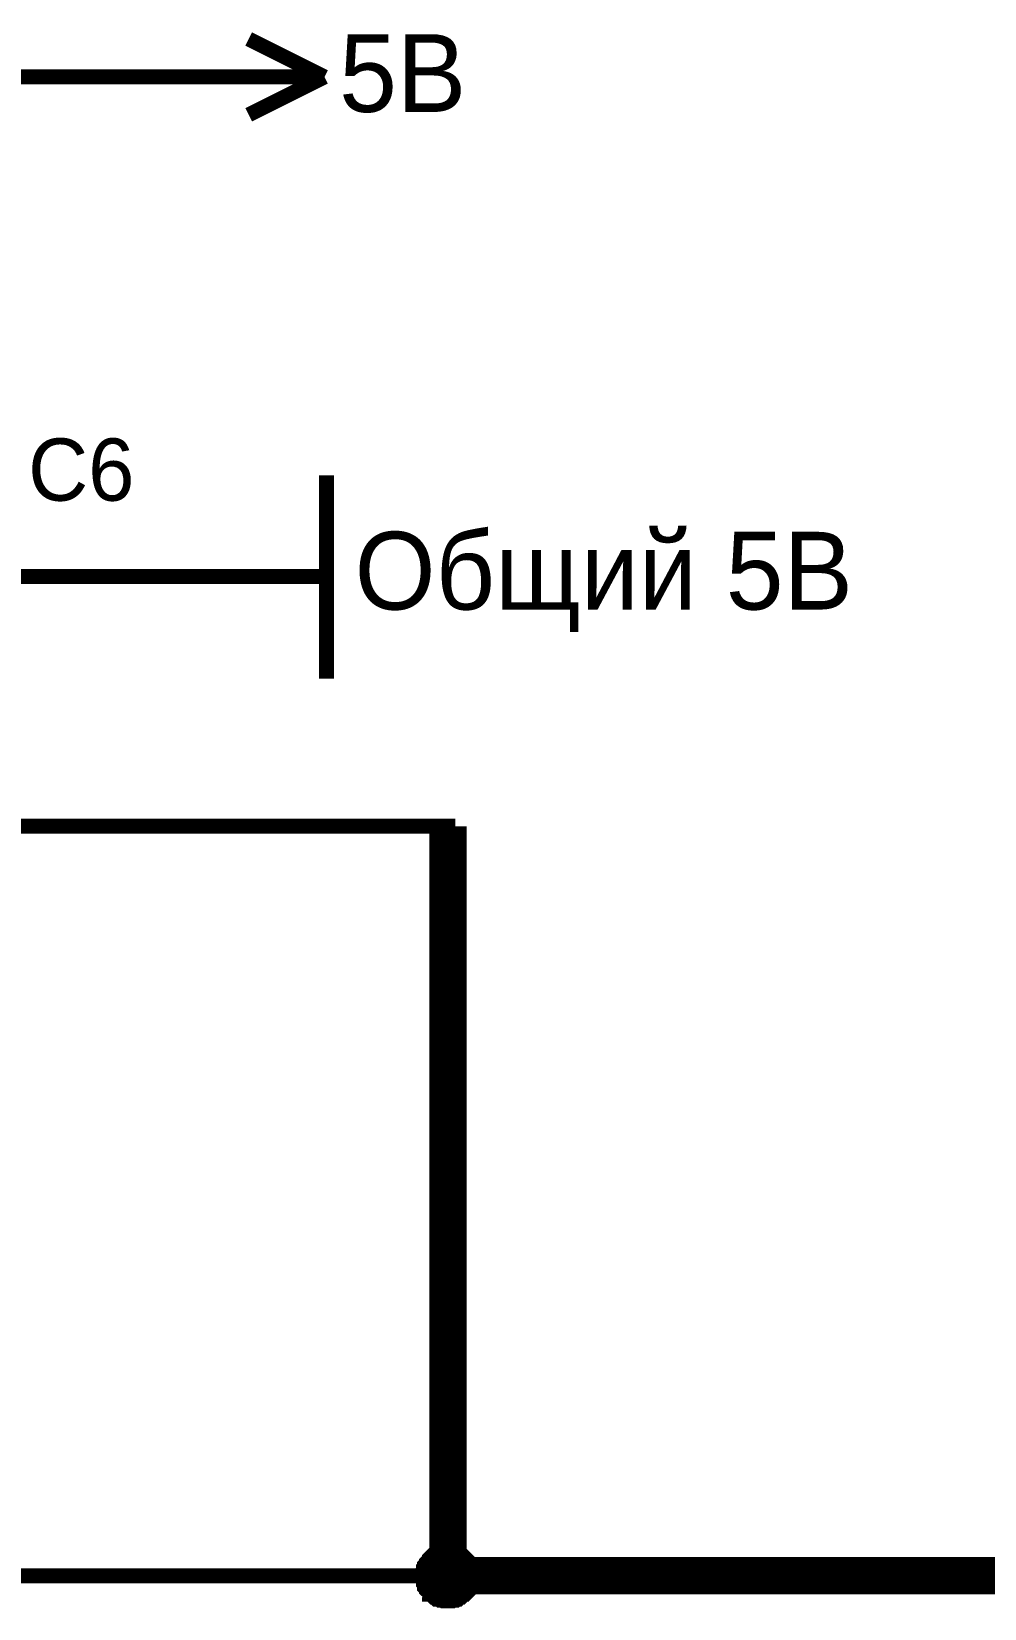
# Model space of a CAD drawing. Header units: millimetres. Extents: x 0 to 567, y 0 to 399.
# Drawn here: x 211.7 to 230.77, y 71.84 to 103.41 of the extents above; entities that cross this region are included whole.
import ezdxf

# ---------------------------------------------------------------- set-up
doc = ezdxf.new("R2010")
doc.units = ezdxf.units.MM
doc.layers.add('Sheet', color=255, linetype='Continuous')

msp = doc.modelspace()

# ---------------------------------------------------------------- linework, layer by layer
at = {"layer": 'Sheet'}
for points, const_width in [([(217.562, 102.497), (216.045, 103.256)], 0.3), ([(197.527, 102.497), (207.525, 102.497), (215.033, 102.497)], 0.3), ([(215.033, 102.497), (217.562, 102.497)], 0.3), ([(217.562, 102.497), (216.045, 101.738)], 0.3), ([(220.032, 87.496), (220.032, 72.495), (272.512, 72.495), (272.512, 97.496)], 0.749), ([(217.601, 94.52), (217.601, 90.453)], 0.3), ([(197.527, 92.496), (207.525, 92.496), (207.525, 92.496), (212.524, 92.496)], 0.3), ([(212.524, 92.496), (217.601, 92.496)], 0.3), ([(197.527, 87.496), (220.032, 87.496), (220.032, 72.495), (220.032, 72.495)], 0.3), ([(219.527, 72.495), (219.527, 72.514), (219.527, 72.553), (219.527, 72.573), (219.546, 72.592), (219.546, 72.612), (219.546, 72.65), (219.566, 72.67), (219.566, 72.689), (219.566, 72.709), (219.585, 72.728), (219.604, 72.748), (219.604, 72.767), (219.624, 72.787), (219.643, 72.806), (219.663, 72.826), (219.663, 72.845), (219.682, 72.865), (219.702, 72.884), (219.721, 72.903), (219.741, 72.903), (219.76, 72.923), (219.78, 72.942), (219.799, 72.942), (219.838, 72.962), (219.857, 72.962), (219.877, 72.981), (219.896, 72.981), (219.935, 72.981), (219.955, 73.001), (219.974, 73.001), (220.013, 73.001), (220.032, 73.001)], 0.3), ([(219.527, 72.495), (219.527, 72.514), (219.527, 72.553), (219.527, 72.573), (219.546, 72.592), (219.546, 72.612), (219.546, 72.65), (219.566, 72.67), (219.566, 72.689), (219.566, 72.709), (219.585, 72.728), (219.604, 72.748), (219.604, 72.767), (219.624, 72.787), (219.643, 72.806), (219.663, 72.826), (219.663, 72.845), (219.682, 72.865), (219.702, 72.884), (219.721, 72.903), (219.741, 72.903), (219.76, 72.923), (219.78, 72.942), (219.799, 72.942), (219.838, 72.962), (219.857, 72.962), (219.877, 72.981), (219.896, 72.981), (219.935, 72.981), (219.955, 73.001), (219.974, 73.001), (220.013, 73.001), (220.032, 73.001)], 0.3), ([(219.527, 72.495), (219.527, 72.514), (219.527, 72.553), (219.527, 72.573), (219.546, 72.592), (219.546, 72.612), (219.546, 72.65), (219.566, 72.67), (219.566, 72.689), (219.566, 72.709), (219.585, 72.728), (219.604, 72.748), (219.604, 72.767), (219.624, 72.787), (219.643, 72.806), (219.663, 72.826), (219.663, 72.845), (219.682, 72.865), (219.702, 72.884), (219.721, 72.903), (219.741, 72.903), (219.76, 72.923), (219.78, 72.942), (219.799, 72.942), (219.838, 72.962), (219.857, 72.962), (219.877, 72.981), (219.896, 72.981), (219.935, 72.981), (219.955, 73.001), (219.974, 73.001), (220.013, 73.001), (220.032, 73.001)], 0.3), ([(219.527, 72.495), (219.527, 72.514), (219.527, 72.553), (219.527, 72.573), (219.546, 72.592), (219.546, 72.612), (219.546, 72.65), (219.566, 72.67), (219.566, 72.689), (219.566, 72.709), (219.585, 72.728), (219.604, 72.748), (219.604, 72.767), (219.624, 72.787), (219.643, 72.806), (219.663, 72.826), (219.663, 72.845), (219.682, 72.865), (219.702, 72.884), (219.721, 72.903), (219.741, 72.903), (219.76, 72.923), (219.78, 72.942), (219.799, 72.942), (219.838, 72.962), (219.857, 72.962), (219.877, 72.981), (219.896, 72.981), (219.935, 72.981), (219.955, 73.001), (219.974, 73.001), (220.013, 73.001), (220.032, 73.001)], 0.3), ([(219.527, 72.495), (219.527, 72.514), (219.527, 72.553), (219.527, 72.573), (219.546, 72.592), (219.546, 72.612), (219.546, 72.65), (219.566, 72.67), (219.566, 72.689), (219.566, 72.709), (219.585, 72.728), (219.604, 72.748), (219.604, 72.767), (219.624, 72.787), (219.643, 72.806), (219.663, 72.826), (219.663, 72.845), (219.682, 72.865), (219.702, 72.884), (219.721, 72.903), (219.741, 72.903), (219.76, 72.923), (219.78, 72.942), (219.799, 72.942), (219.838, 72.962), (219.857, 72.962), (219.877, 72.981), (219.896, 72.981), (219.935, 72.981), (219.955, 73.001), (219.974, 73.001), (220.013, 73.001), (220.032, 73.001)], 0.0991), ([(219.527, 72.495), (219.527, 72.514), (219.527, 72.553), (219.527, 72.573), (219.546, 72.592), (219.546, 72.612), (219.546, 72.65), (219.566, 72.67), (219.566, 72.689), (219.566, 72.709), (219.585, 72.728), (219.604, 72.748), (219.604, 72.767), (219.624, 72.787), (219.643, 72.806), (219.663, 72.826), (219.663, 72.845), (219.682, 72.865), (219.702, 72.884), (219.721, 72.903), (219.741, 72.903), (219.76, 72.923), (219.78, 72.942), (219.799, 72.942), (219.838, 72.962), (219.857, 72.962), (219.877, 72.981), (219.896, 72.981), (219.935, 72.981), (219.955, 73.001), (219.974, 73.001), (220.013, 73.001), (220.032, 73.001)], 0.0991), ([(219.527, 72.495), (219.527, 72.514), (219.527, 72.553), (219.527, 72.573), (219.546, 72.592), (219.546, 72.612), (219.546, 72.65), (219.566, 72.67), (219.566, 72.689), (219.566, 72.709), (219.585, 72.728), (219.604, 72.748), (219.604, 72.767), (219.624, 72.787), (219.643, 72.806), (219.663, 72.826), (219.663, 72.845), (219.682, 72.865), (219.702, 72.884), (219.721, 72.903), (219.741, 72.903), (219.76, 72.923), (219.78, 72.942), (219.799, 72.942), (219.838, 72.962), (219.857, 72.962), (219.877, 72.981), (219.896, 72.981), (219.935, 72.981), (219.955, 73.001), (219.974, 73.001), (220.013, 73.001), (220.032, 73.001)], 0.0991), ([(219.527, 72.495), (219.527, 72.514), (219.527, 72.553), (219.527, 72.573), (219.546, 72.592), (219.546, 72.612), (219.546, 72.65), (219.566, 72.67), (219.566, 72.689), (219.566, 72.709), (219.585, 72.728), (219.604, 72.748), (219.604, 72.767), (219.624, 72.787), (219.643, 72.806), (219.663, 72.826), (219.663, 72.845), (219.682, 72.865), (219.702, 72.884), (219.721, 72.903), (219.741, 72.903), (219.76, 72.923), (219.78, 72.942), (219.799, 72.942), (219.838, 72.962), (219.857, 72.962), (219.877, 72.981), (219.896, 72.981), (219.935, 72.981), (219.955, 73.001), (219.974, 73.001), (220.013, 73.001), (220.032, 73.001)], 0.0991), ([(220.032, 73.001), (220.032, 73.001)], 0.3), ([(220.032, 73.001), (220.052, 73.001), (220.091, 73.001), (220.11, 73.001), (220.13, 72.981), (220.149, 72.981), (220.188, 72.981), (220.207, 72.962), (220.227, 72.962), (220.246, 72.942), (220.266, 72.942), (220.285, 72.923), (220.305, 72.903), (220.324, 72.903), (220.344, 72.884), (220.363, 72.865), (220.383, 72.845), (220.402, 72.826), (220.421, 72.806), (220.441, 72.787), (220.441, 72.767), (220.46, 72.748), (220.48, 72.728), (220.48, 72.709), (220.499, 72.689), (220.499, 72.67), (220.519, 72.65), (220.519, 72.612), (220.519, 72.592), (220.538, 72.573), (220.538, 72.553), (220.538, 72.514), (220.538, 72.495)], 0.3), ([(220.032, 73.001), (220.032, 73.001)], 0.3), ([(220.032, 73.001), (220.052, 73.001), (220.091, 73.001), (220.11, 73.001), (220.13, 72.981), (220.149, 72.981), (220.188, 72.981), (220.207, 72.962), (220.227, 72.962), (220.246, 72.942), (220.266, 72.942), (220.285, 72.923), (220.305, 72.903), (220.324, 72.903), (220.344, 72.884), (220.363, 72.865), (220.383, 72.845), (220.402, 72.826), (220.421, 72.806), (220.441, 72.787), (220.441, 72.767), (220.46, 72.748), (220.48, 72.728), (220.48, 72.709), (220.499, 72.689), (220.499, 72.67), (220.519, 72.65), (220.519, 72.612), (220.519, 72.592), (220.538, 72.573), (220.538, 72.553), (220.538, 72.514), (220.538, 72.495)], 0.3), ([(220.032, 73.001), (220.032, 73.001)], 0.3), ([(220.032, 73.001), (220.052, 73.001), (220.091, 73.001), (220.11, 73.001), (220.13, 72.981), (220.149, 72.981), (220.188, 72.981), (220.207, 72.962), (220.227, 72.962), (220.246, 72.942), (220.266, 72.942), (220.285, 72.923), (220.305, 72.903), (220.324, 72.903), (220.344, 72.884), (220.363, 72.865), (220.383, 72.845), (220.402, 72.826), (220.421, 72.806), (220.441, 72.787), (220.441, 72.767), (220.46, 72.748), (220.48, 72.728), (220.48, 72.709), (220.499, 72.689), (220.499, 72.67), (220.519, 72.65), (220.519, 72.612), (220.519, 72.592), (220.538, 72.573), (220.538, 72.553), (220.538, 72.514), (220.538, 72.495)], 0.3), ([(220.032, 73.001), (220.032, 73.001)], 0.3), ([(220.032, 73.001), (220.052, 73.001), (220.091, 73.001), (220.11, 73.001), (220.13, 72.981), (220.149, 72.981), (220.188, 72.981), (220.207, 72.962), (220.227, 72.962), (220.246, 72.942), (220.266, 72.942), (220.285, 72.923), (220.305, 72.903), (220.324, 72.903), (220.344, 72.884), (220.363, 72.865), (220.383, 72.845), (220.402, 72.826), (220.421, 72.806), (220.441, 72.787), (220.441, 72.767), (220.46, 72.748), (220.48, 72.728), (220.48, 72.709), (220.499, 72.689), (220.499, 72.67), (220.519, 72.65), (220.519, 72.612), (220.519, 72.592), (220.538, 72.573), (220.538, 72.553), (220.538, 72.514), (220.538, 72.495)], 0.3), ([(220.032, 73.001), (220.032, 73.001)], 0.0991), ([(220.032, 73.001), (220.052, 73.001), (220.091, 73.001), (220.11, 73.001), (220.13, 72.981), (220.149, 72.981), (220.188, 72.981), (220.207, 72.962), (220.227, 72.962), (220.246, 72.942), (220.266, 72.942), (220.285, 72.923), (220.305, 72.903), (220.324, 72.903), (220.344, 72.884), (220.363, 72.865), (220.383, 72.845), (220.402, 72.826), (220.421, 72.806), (220.441, 72.787), (220.441, 72.767), (220.46, 72.748), (220.48, 72.728), (220.48, 72.709), (220.499, 72.689), (220.499, 72.67), (220.519, 72.65), (220.519, 72.612), (220.519, 72.592), (220.538, 72.573), (220.538, 72.553), (220.538, 72.514), (220.538, 72.495)], 0.0991), ([(220.032, 73.001), (220.032, 73.001)], 0.0991), ([(220.032, 73.001), (220.052, 73.001), (220.091, 73.001), (220.11, 73.001), (220.13, 72.981), (220.149, 72.981), (220.188, 72.981), (220.207, 72.962), (220.227, 72.962), (220.246, 72.942), (220.266, 72.942), (220.285, 72.923), (220.305, 72.903), (220.324, 72.903), (220.344, 72.884), (220.363, 72.865), (220.383, 72.845), (220.402, 72.826), (220.421, 72.806), (220.441, 72.787), (220.441, 72.767), (220.46, 72.748), (220.48, 72.728), (220.48, 72.709), (220.499, 72.689), (220.499, 72.67), (220.519, 72.65), (220.519, 72.612), (220.519, 72.592), (220.538, 72.573), (220.538, 72.553), (220.538, 72.514), (220.538, 72.495)], 0.0991), ([(220.032, 73.001), (220.032, 73.001)], 0.0991), ([(220.032, 73.001), (220.052, 73.001), (220.091, 73.001), (220.11, 73.001), (220.13, 72.981), (220.149, 72.981), (220.188, 72.981), (220.207, 72.962), (220.227, 72.962), (220.246, 72.942), (220.266, 72.942), (220.285, 72.923), (220.305, 72.903), (220.324, 72.903), (220.344, 72.884), (220.363, 72.865), (220.383, 72.845), (220.402, 72.826), (220.421, 72.806), (220.441, 72.787), (220.441, 72.767), (220.46, 72.748), (220.48, 72.728), (220.48, 72.709), (220.499, 72.689), (220.499, 72.67), (220.519, 72.65), (220.519, 72.612), (220.519, 72.592), (220.538, 72.573), (220.538, 72.553), (220.538, 72.514), (220.538, 72.495)], 0.0991), ([(220.032, 73.001), (220.032, 73.001)], 0.0991), ([(220.032, 73.001), (220.052, 73.001), (220.091, 73.001), (220.11, 73.001), (220.13, 72.981), (220.149, 72.981), (220.188, 72.981), (220.207, 72.962), (220.227, 72.962), (220.246, 72.942), (220.266, 72.942), (220.285, 72.923), (220.305, 72.903), (220.324, 72.903), (220.344, 72.884), (220.363, 72.865), (220.383, 72.845), (220.402, 72.826), (220.421, 72.806), (220.441, 72.787), (220.441, 72.767), (220.46, 72.748), (220.48, 72.728), (220.48, 72.709), (220.499, 72.689), (220.499, 72.67), (220.519, 72.65), (220.519, 72.612), (220.519, 72.592), (220.538, 72.573), (220.538, 72.553), (220.538, 72.514), (220.538, 72.495)], 0.0991), ([(197.527, 72.495), (220.032, 72.495)], 0.3), ([(220.032, 71.989), (220.013, 71.989), (219.974, 71.989), (219.955, 71.989), (219.935, 72.008), (219.896, 72.008), (219.877, 72.008), (219.857, 72.028), (219.838, 72.028), (219.799, 72.028), (219.78, 72.047), (219.76, 72.067), (219.741, 72.067), (219.721, 72.086), (219.702, 72.106), (219.682, 72.125), (219.663, 72.125), (219.663, 72.145), (219.643, 72.164), (219.624, 72.184), (219.604, 72.203), (219.604, 72.222), (219.585, 72.242), (219.566, 72.261), (219.566, 72.3), (219.566, 72.32), (219.546, 72.339), (219.546, 72.359), (219.546, 72.398), (219.527, 72.417), (219.527, 72.436), (219.527, 72.475), (219.527, 72.495)], 0.3), ([(219.527, 72.495), (219.527, 72.495)], 0.3), ([(220.032, 71.989), (220.013, 71.989), (219.974, 71.989), (219.955, 71.989), (219.935, 72.008), (219.896, 72.008), (219.877, 72.008), (219.857, 72.028), (219.838, 72.028), (219.799, 72.028), (219.78, 72.047), (219.76, 72.067), (219.741, 72.067), (219.721, 72.086), (219.702, 72.106), (219.682, 72.125), (219.663, 72.125), (219.663, 72.145), (219.643, 72.164), (219.624, 72.184), (219.604, 72.203), (219.604, 72.222), (219.585, 72.242), (219.566, 72.261), (219.566, 72.3), (219.566, 72.32), (219.546, 72.339), (219.546, 72.359), (219.546, 72.398), (219.527, 72.417), (219.527, 72.436), (219.527, 72.475), (219.527, 72.495)], 0.3), ([(219.527, 72.495), (219.527, 72.495)], 0.3), ([(220.032, 71.989), (220.013, 71.989), (219.974, 71.989), (219.955, 71.989), (219.935, 72.008), (219.896, 72.008), (219.877, 72.008), (219.857, 72.028), (219.838, 72.028), (219.799, 72.028), (219.78, 72.047), (219.76, 72.067), (219.741, 72.067), (219.721, 72.086), (219.702, 72.106), (219.682, 72.125), (219.663, 72.125), (219.663, 72.145), (219.643, 72.164), (219.624, 72.184), (219.604, 72.203), (219.604, 72.222), (219.585, 72.242), (219.566, 72.261), (219.566, 72.3), (219.566, 72.32), (219.546, 72.339), (219.546, 72.359), (219.546, 72.398), (219.527, 72.417), (219.527, 72.436), (219.527, 72.475), (219.527, 72.495)], 0.3), ([(219.527, 72.495), (219.527, 72.495)], 0.3), ([(220.032, 71.989), (220.013, 71.989), (219.974, 71.989), (219.955, 71.989), (219.935, 72.008), (219.896, 72.008), (219.877, 72.008), (219.857, 72.028), (219.838, 72.028), (219.799, 72.028), (219.78, 72.047), (219.76, 72.067), (219.741, 72.067), (219.721, 72.086), (219.702, 72.106), (219.682, 72.125), (219.663, 72.125), (219.663, 72.145), (219.643, 72.164), (219.624, 72.184), (219.604, 72.203), (219.604, 72.222), (219.585, 72.242), (219.566, 72.261), (219.566, 72.3), (219.566, 72.32), (219.546, 72.339), (219.546, 72.359), (219.546, 72.398), (219.527, 72.417), (219.527, 72.436), (219.527, 72.475), (219.527, 72.495)], 0.3), ([(219.527, 72.495), (219.527, 72.495)], 0.3), ([(220.538, 72.495), (220.538, 72.475), (220.538, 72.436), (220.538, 72.417), (220.519, 72.398), (220.519, 72.359), (220.519, 72.339), (220.499, 72.32), (220.499, 72.3), (220.48, 72.261), (220.48, 72.242), (220.46, 72.222), (220.441, 72.203), (220.441, 72.184), (220.421, 72.164), (220.402, 72.145), (220.383, 72.125), (220.363, 72.125), (220.344, 72.106), (220.324, 72.086), (220.305, 72.067), (220.285, 72.067), (220.266, 72.047), (220.246, 72.028), (220.227, 72.028), (220.207, 72.028), (220.188, 72.008), (220.149, 72.008), (220.13, 72.008), (220.11, 71.989), (220.091, 71.989), (220.052, 71.989), (220.032, 71.989)], 0.3), ([(220.538, 72.495), (220.538, 72.475), (220.538, 72.436), (220.538, 72.417), (220.519, 72.398), (220.519, 72.359), (220.519, 72.339), (220.499, 72.32), (220.499, 72.3), (220.48, 72.261), (220.48, 72.242), (220.46, 72.222), (220.441, 72.203), (220.441, 72.184), (220.421, 72.164), (220.402, 72.145), (220.383, 72.125), (220.363, 72.125), (220.344, 72.106), (220.324, 72.086), (220.305, 72.067), (220.285, 72.067), (220.266, 72.047), (220.246, 72.028), (220.227, 72.028), (220.207, 72.028), (220.188, 72.008), (220.149, 72.008), (220.13, 72.008), (220.11, 71.989), (220.091, 71.989), (220.052, 71.989), (220.032, 71.989)], 0.3), ([(220.538, 72.495), (220.538, 72.475), (220.538, 72.436), (220.538, 72.417), (220.519, 72.398), (220.519, 72.359), (220.519, 72.339), (220.499, 72.32), (220.499, 72.3), (220.48, 72.261), (220.48, 72.242), (220.46, 72.222), (220.441, 72.203), (220.441, 72.184), (220.421, 72.164), (220.402, 72.145), (220.383, 72.125), (220.363, 72.125), (220.344, 72.106), (220.324, 72.086), (220.305, 72.067), (220.285, 72.067), (220.266, 72.047), (220.246, 72.028), (220.227, 72.028), (220.207, 72.028), (220.188, 72.008), (220.149, 72.008), (220.13, 72.008), (220.11, 71.989), (220.091, 71.989), (220.052, 71.989), (220.032, 71.989)], 0.3), ([(220.538, 72.495), (220.538, 72.475), (220.538, 72.436), (220.538, 72.417), (220.519, 72.398), (220.519, 72.359), (220.519, 72.339), (220.499, 72.32), (220.499, 72.3), (220.48, 72.261), (220.48, 72.242), (220.46, 72.222), (220.441, 72.203), (220.441, 72.184), (220.421, 72.164), (220.402, 72.145), (220.383, 72.125), (220.363, 72.125), (220.344, 72.106), (220.324, 72.086), (220.305, 72.067), (220.285, 72.067), (220.266, 72.047), (220.246, 72.028), (220.227, 72.028), (220.207, 72.028), (220.188, 72.008), (220.149, 72.008), (220.13, 72.008), (220.11, 71.989), (220.091, 71.989), (220.052, 71.989), (220.032, 71.989)], 0.3), ([(220.538, 72.495), (220.538, 72.495), (220.538, 72.495), (220.538, 72.495), (220.538, 72.495), (220.538, 72.495), (220.538, 72.495), (220.538, 72.495), (220.538, 72.495), (220.538, 72.495), (220.538, 72.495), (220.538, 72.495), (220.538, 72.495), (220.538, 72.495), (220.538, 72.495), (220.538, 72.495), (220.538, 72.495), (220.538, 72.495), (220.538, 72.495), (220.538, 72.495), (220.538, 72.495), (220.538, 72.495), (220.538, 72.495), (220.538, 72.495), (220.538, 72.495), (220.538, 72.495), (220.538, 72.495), (220.538, 72.495), (220.538, 72.495), (220.538, 72.495), (220.538, 72.495), (220.538, 72.495), (220.538, 72.495)], 0.3), ([(220.538, 72.495), (220.538, 72.495)], 0.3), ([(220.538, 72.495), (220.538, 72.495), (220.538, 72.495), (220.538, 72.495), (220.538, 72.495), (220.538, 72.495), (220.538, 72.495), (220.538, 72.495), (220.538, 72.495), (220.538, 72.495), (220.538, 72.495), (220.538, 72.495), (220.538, 72.495), (220.538, 72.495), (220.538, 72.495), (220.538, 72.495), (220.538, 72.495), (220.538, 72.495), (220.538, 72.495), (220.538, 72.495), (220.538, 72.495), (220.538, 72.495), (220.538, 72.495), (220.538, 72.495), (220.538, 72.495), (220.538, 72.495), (220.538, 72.495), (220.538, 72.495), (220.538, 72.495), (220.538, 72.495), (220.538, 72.495), (220.538, 72.495), (220.538, 72.495)], 0.3), ([(220.538, 72.495), (220.538, 72.495)], 0.3), ([(220.538, 72.495), (220.538, 72.495), (220.538, 72.495), (220.538, 72.495), (220.538, 72.495), (220.538, 72.495), (220.538, 72.495), (220.538, 72.495), (220.538, 72.495), (220.538, 72.495), (220.538, 72.495), (220.538, 72.495), (220.538, 72.495), (220.538, 72.495), (220.538, 72.495), (220.538, 72.495), (220.538, 72.495), (220.538, 72.495), (220.538, 72.495), (220.538, 72.495), (220.538, 72.495), (220.538, 72.495), (220.538, 72.495), (220.538, 72.495), (220.538, 72.495), (220.538, 72.495), (220.538, 72.495), (220.538, 72.495), (220.538, 72.495), (220.538, 72.495), (220.538, 72.495), (220.538, 72.495), (220.538, 72.495)], 0.3), ([(220.538, 72.495), (220.538, 72.495)], 0.3), ([(220.538, 72.495), (220.538, 72.495), (220.538, 72.495), (220.538, 72.495), (220.538, 72.495), (220.538, 72.495), (220.538, 72.495), (220.538, 72.495), (220.538, 72.495), (220.538, 72.495), (220.538, 72.495), (220.538, 72.495), (220.538, 72.495), (220.538, 72.495), (220.538, 72.495), (220.538, 72.495), (220.538, 72.495), (220.538, 72.495), (220.538, 72.495), (220.538, 72.495), (220.538, 72.495), (220.538, 72.495), (220.538, 72.495), (220.538, 72.495), (220.538, 72.495), (220.538, 72.495), (220.538, 72.495), (220.538, 72.495), (220.538, 72.495), (220.538, 72.495), (220.538, 72.495), (220.538, 72.495), (220.538, 72.495)], 0.3), ([(220.538, 72.495), (220.538, 72.495)], 0.3), ([(220.032, 71.989), (220.013, 71.989), (219.974, 71.989), (219.955, 71.989), (219.935, 72.008), (219.896, 72.008), (219.877, 72.008), (219.857, 72.028), (219.838, 72.028), (219.799, 72.028), (219.78, 72.047), (219.76, 72.067), (219.741, 72.067), (219.721, 72.086), (219.702, 72.106), (219.682, 72.125), (219.663, 72.125), (219.663, 72.145), (219.643, 72.164), (219.624, 72.184), (219.604, 72.203), (219.604, 72.222), (219.585, 72.242), (219.566, 72.261), (219.566, 72.3), (219.566, 72.32), (219.546, 72.339), (219.546, 72.359), (219.546, 72.398), (219.527, 72.417), (219.527, 72.436), (219.527, 72.475), (219.527, 72.495)], 0.0991), ([(219.527, 72.495), (219.527, 72.495)], 0.0991), ([(220.032, 71.989), (220.013, 71.989), (219.974, 71.989), (219.955, 71.989), (219.935, 72.008), (219.896, 72.008), (219.877, 72.008), (219.857, 72.028), (219.838, 72.028), (219.799, 72.028), (219.78, 72.047), (219.76, 72.067), (219.741, 72.067), (219.721, 72.086), (219.702, 72.106), (219.682, 72.125), (219.663, 72.125), (219.663, 72.145), (219.643, 72.164), (219.624, 72.184), (219.604, 72.203), (219.604, 72.222), (219.585, 72.242), (219.566, 72.261), (219.566, 72.3), (219.566, 72.32), (219.546, 72.339), (219.546, 72.359), (219.546, 72.398), (219.527, 72.417), (219.527, 72.436), (219.527, 72.475), (219.527, 72.495)], 0.0991), ([(219.527, 72.495), (219.527, 72.495)], 0.0991), ([(220.032, 71.989), (220.013, 71.989), (219.974, 71.989), (219.955, 71.989), (219.935, 72.008), (219.896, 72.008), (219.877, 72.008), (219.857, 72.028), (219.838, 72.028), (219.799, 72.028), (219.78, 72.047), (219.76, 72.067), (219.741, 72.067), (219.721, 72.086), (219.702, 72.106), (219.682, 72.125), (219.663, 72.125), (219.663, 72.145), (219.643, 72.164), (219.624, 72.184), (219.604, 72.203), (219.604, 72.222), (219.585, 72.242), (219.566, 72.261), (219.566, 72.3), (219.566, 72.32), (219.546, 72.339), (219.546, 72.359), (219.546, 72.398), (219.527, 72.417), (219.527, 72.436), (219.527, 72.475), (219.527, 72.495)], 0.0991), ([(219.527, 72.495), (219.527, 72.495)], 0.0991), ([(220.032, 71.989), (220.013, 71.989), (219.974, 71.989), (219.955, 71.989), (219.935, 72.008), (219.896, 72.008), (219.877, 72.008), (219.857, 72.028), (219.838, 72.028), (219.799, 72.028), (219.78, 72.047), (219.76, 72.067), (219.741, 72.067), (219.721, 72.086), (219.702, 72.106), (219.682, 72.125), (219.663, 72.125), (219.663, 72.145), (219.643, 72.164), (219.624, 72.184), (219.604, 72.203), (219.604, 72.222), (219.585, 72.242), (219.566, 72.261), (219.566, 72.3), (219.566, 72.32), (219.546, 72.339), (219.546, 72.359), (219.546, 72.398), (219.527, 72.417), (219.527, 72.436), (219.527, 72.475), (219.527, 72.495)], 0.0991), ([(219.527, 72.495), (219.527, 72.495)], 0.0991), ([(220.538, 72.495), (220.538, 72.475), (220.538, 72.436), (220.538, 72.417), (220.519, 72.398), (220.519, 72.359), (220.519, 72.339), (220.499, 72.32), (220.499, 72.3), (220.48, 72.261), (220.48, 72.242), (220.46, 72.222), (220.441, 72.203), (220.441, 72.184), (220.421, 72.164), (220.402, 72.145), (220.383, 72.125), (220.363, 72.125), (220.344, 72.106), (220.324, 72.086), (220.305, 72.067), (220.285, 72.067), (220.266, 72.047), (220.246, 72.028), (220.227, 72.028), (220.207, 72.028), (220.188, 72.008), (220.149, 72.008), (220.13, 72.008), (220.11, 71.989), (220.091, 71.989), (220.052, 71.989), (220.032, 71.989)], 0.0991), ([(220.538, 72.495), (220.538, 72.475), (220.538, 72.436), (220.538, 72.417), (220.519, 72.398), (220.519, 72.359), (220.519, 72.339), (220.499, 72.32), (220.499, 72.3), (220.48, 72.261), (220.48, 72.242), (220.46, 72.222), (220.441, 72.203), (220.441, 72.184), (220.421, 72.164), (220.402, 72.145), (220.383, 72.125), (220.363, 72.125), (220.344, 72.106), (220.324, 72.086), (220.305, 72.067), (220.285, 72.067), (220.266, 72.047), (220.246, 72.028), (220.227, 72.028), (220.207, 72.028), (220.188, 72.008), (220.149, 72.008), (220.13, 72.008), (220.11, 71.989), (220.091, 71.989), (220.052, 71.989), (220.032, 71.989)], 0.0991), ([(220.538, 72.495), (220.538, 72.475), (220.538, 72.436), (220.538, 72.417), (220.519, 72.398), (220.519, 72.359), (220.519, 72.339), (220.499, 72.32), (220.499, 72.3), (220.48, 72.261), (220.48, 72.242), (220.46, 72.222), (220.441, 72.203), (220.441, 72.184), (220.421, 72.164), (220.402, 72.145), (220.383, 72.125), (220.363, 72.125), (220.344, 72.106), (220.324, 72.086), (220.305, 72.067), (220.285, 72.067), (220.266, 72.047), (220.246, 72.028), (220.227, 72.028), (220.207, 72.028), (220.188, 72.008), (220.149, 72.008), (220.13, 72.008), (220.11, 71.989), (220.091, 71.989), (220.052, 71.989), (220.032, 71.989)], 0.0991), ([(220.538, 72.495), (220.538, 72.475), (220.538, 72.436), (220.538, 72.417), (220.519, 72.398), (220.519, 72.359), (220.519, 72.339), (220.499, 72.32), (220.499, 72.3), (220.48, 72.261), (220.48, 72.242), (220.46, 72.222), (220.441, 72.203), (220.441, 72.184), (220.421, 72.164), (220.402, 72.145), (220.383, 72.125), (220.363, 72.125), (220.344, 72.106), (220.324, 72.086), (220.305, 72.067), (220.285, 72.067), (220.266, 72.047), (220.246, 72.028), (220.227, 72.028), (220.207, 72.028), (220.188, 72.008), (220.149, 72.008), (220.13, 72.008), (220.11, 71.989), (220.091, 71.989), (220.052, 71.989), (220.032, 71.989)], 0.0991), ([(220.538, 72.495), (220.538, 72.495), (220.538, 72.495), (220.538, 72.495), (220.538, 72.495), (220.538, 72.495), (220.538, 72.495), (220.538, 72.495), (220.538, 72.495), (220.538, 72.495), (220.538, 72.495), (220.538, 72.495), (220.538, 72.495), (220.538, 72.495), (220.538, 72.495), (220.538, 72.495), (220.538, 72.495), (220.538, 72.495), (220.538, 72.495), (220.538, 72.495), (220.538, 72.495), (220.538, 72.495), (220.538, 72.495), (220.538, 72.495), (220.538, 72.495), (220.538, 72.495), (220.538, 72.495), (220.538, 72.495), (220.538, 72.495), (220.538, 72.495), (220.538, 72.495), (220.538, 72.495), (220.538, 72.495)], 0.0991), ([(220.538, 72.495), (220.538, 72.495)], 0.0991), ([(220.538, 72.495), (220.538, 72.495), (220.538, 72.495), (220.538, 72.495), (220.538, 72.495), (220.538, 72.495), (220.538, 72.495), (220.538, 72.495), (220.538, 72.495), (220.538, 72.495), (220.538, 72.495), (220.538, 72.495), (220.538, 72.495), (220.538, 72.495), (220.538, 72.495), (220.538, 72.495), (220.538, 72.495), (220.538, 72.495), (220.538, 72.495), (220.538, 72.495), (220.538, 72.495), (220.538, 72.495), (220.538, 72.495), (220.538, 72.495), (220.538, 72.495), (220.538, 72.495), (220.538, 72.495), (220.538, 72.495), (220.538, 72.495), (220.538, 72.495), (220.538, 72.495), (220.538, 72.495), (220.538, 72.495)], 0.0991), ([(220.538, 72.495), (220.538, 72.495)], 0.0991), ([(220.538, 72.495), (220.538, 72.495), (220.538, 72.495), (220.538, 72.495), (220.538, 72.495), (220.538, 72.495), (220.538, 72.495), (220.538, 72.495), (220.538, 72.495), (220.538, 72.495), (220.538, 72.495), (220.538, 72.495), (220.538, 72.495), (220.538, 72.495), (220.538, 72.495), (220.538, 72.495), (220.538, 72.495), (220.538, 72.495), (220.538, 72.495), (220.538, 72.495), (220.538, 72.495), (220.538, 72.495), (220.538, 72.495), (220.538, 72.495), (220.538, 72.495), (220.538, 72.495), (220.538, 72.495), (220.538, 72.495), (220.538, 72.495), (220.538, 72.495), (220.538, 72.495), (220.538, 72.495), (220.538, 72.495)], 0.0991), ([(220.538, 72.495), (220.538, 72.495)], 0.0991), ([(220.538, 72.495), (220.538, 72.495), (220.538, 72.495), (220.538, 72.495), (220.538, 72.495), (220.538, 72.495), (220.538, 72.495), (220.538, 72.495), (220.538, 72.495), (220.538, 72.495), (220.538, 72.495), (220.538, 72.495), (220.538, 72.495), (220.538, 72.495), (220.538, 72.495), (220.538, 72.495), (220.538, 72.495), (220.538, 72.495), (220.538, 72.495), (220.538, 72.495), (220.538, 72.495), (220.538, 72.495), (220.538, 72.495), (220.538, 72.495), (220.538, 72.495), (220.538, 72.495), (220.538, 72.495), (220.538, 72.495), (220.538, 72.495), (220.538, 72.495), (220.538, 72.495), (220.538, 72.495), (220.538, 72.495)], 0.0991), ([(220.538, 72.495), (220.538, 72.495)], 0.0991)]:
    msp.add_lwpolyline(points, dxfattribs=dict(at, const_width=const_width))
at = {"layer": 'Sheet', "const_width": 0.508}
msp.add_lwpolyline([(219.746, 72.5, 1), (220.254, 72.5, 1)], format="xyb", close=True, dxfattribs=at)

# ---------------------------------------------------------------- texts
at = {"layer": 'Sheet'}
for s, height, p in [('5В', 1.5565, (217.854, 101.796)), ('C6', 1.2452, (211.629, 94.014)), ('Общий 5В', 1.5565, (218.165, 91.835))]:
    msp.add_text(s, height=height, dxfattribs=at).set_placement(p)

doc.saveas('drawing.dxf')
